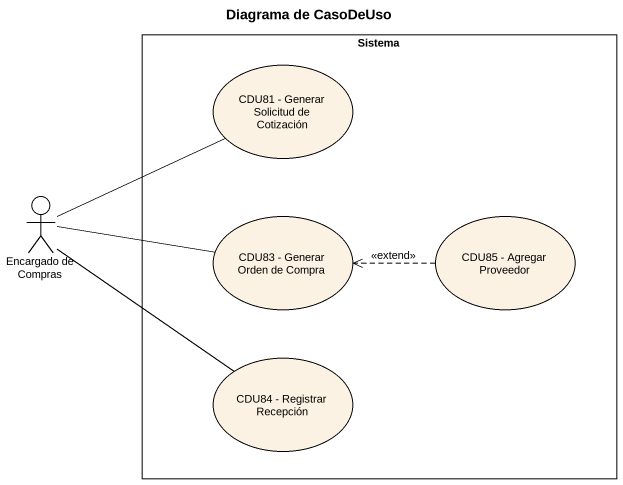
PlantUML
@startuml
title Diagrama de CasoDeUso
rectangle Sistema {
  usecase "CDU81 - Generar Solicitud de Cotización" as CDU81_Generar_Solicitud_de
  usecase "CDU83 - Generar Orden de Compra" as CDU83_Generar_Orden_de
  usecase "CDU85 - Agregar Proveedor" as CDU85_Agregar_Proveedor
  usecase "CDU84 - Registrar Recepción" as CDU84_Registrar_Recepción
}
actor "Encargado de Compras" as Encargado_de_Compras
Encargado_de_Compras -right- CDU81_Generar_Solicitud_de
Encargado_de_Compras -right- CDU83_Generar_Orden_de
Encargado_de_Compras -- CDU84_Registrar_Recepción
CDU85_Agregar_Proveedor .left.> CDU83_Generar_Orden_de : <<extend>>
@enduml
